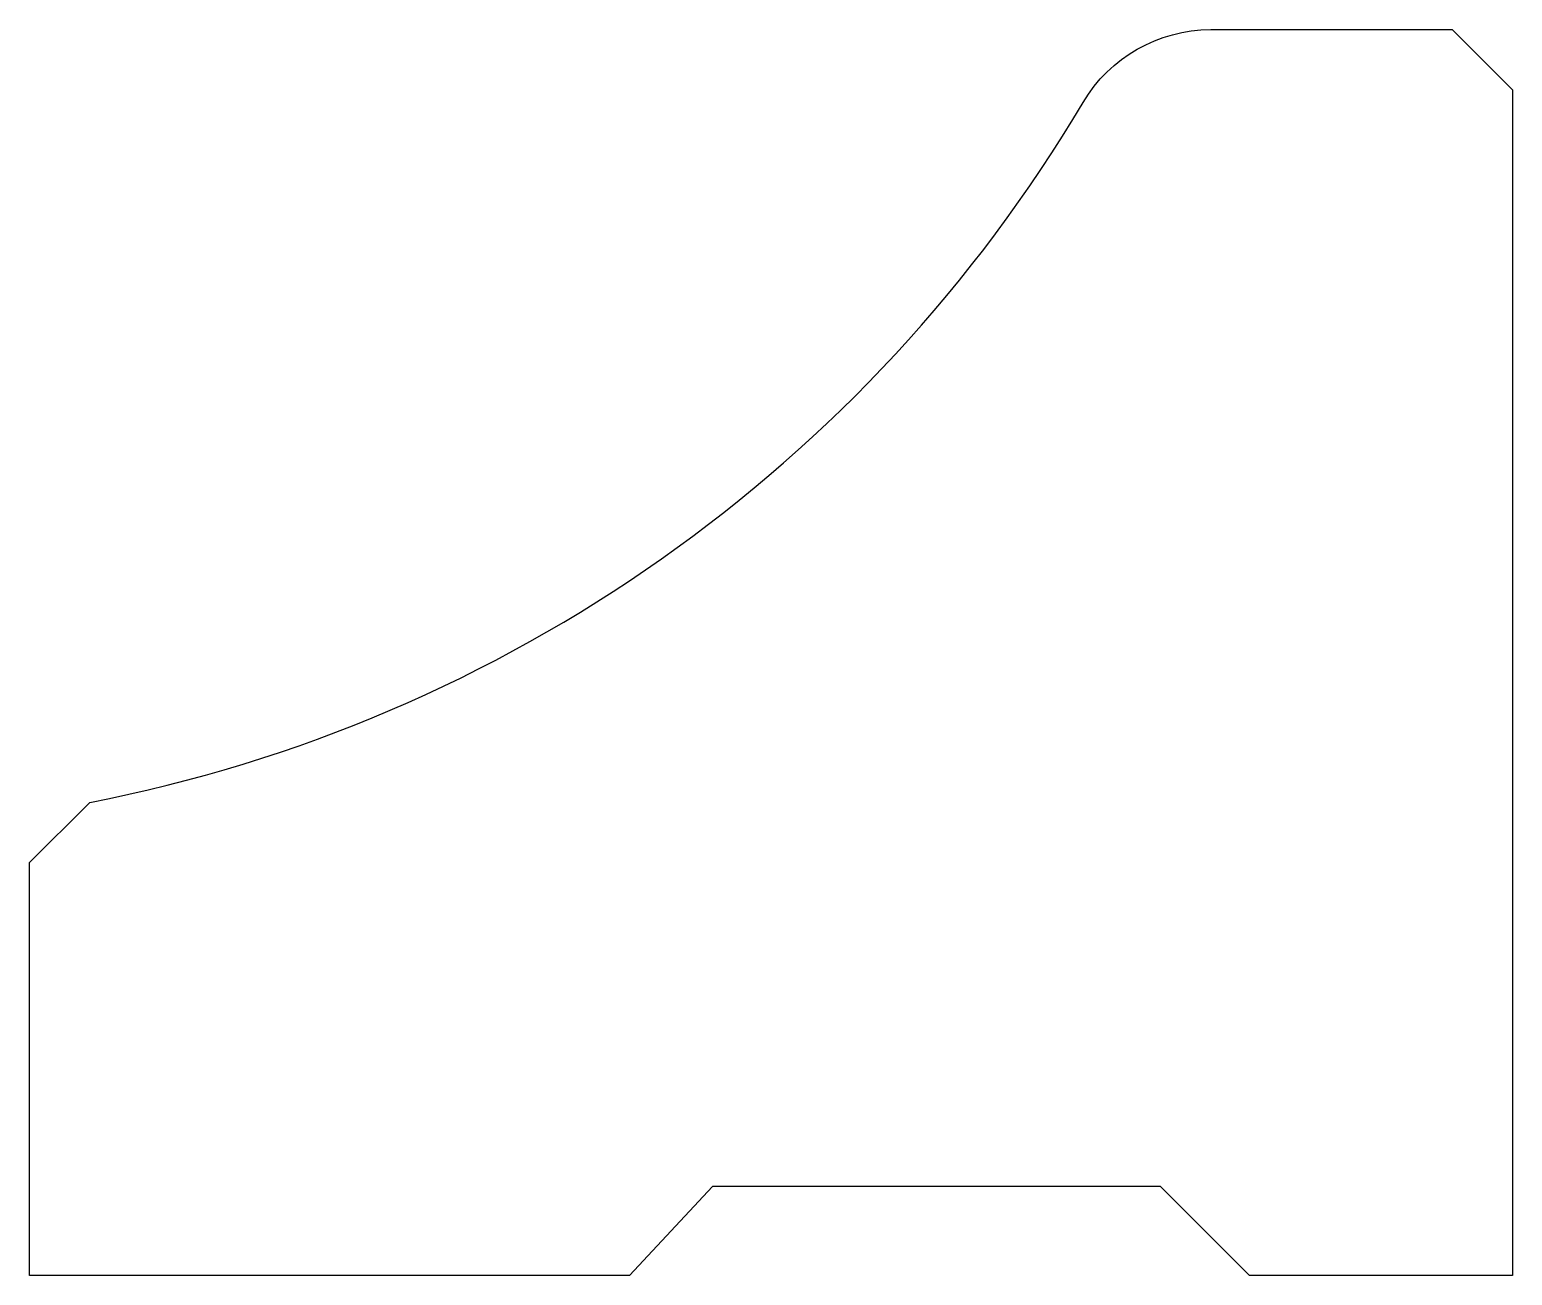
# Model space of a CAD drawing. Header units: metres. Extents: x 0 to 0.25, y 0 to 0.21.
import ezdxf

# ---------------------------------------------------------------- set-up
doc = ezdxf.new("R2010")
doc.units = ezdxf.units.M
doc.header["$LTSCALE"] = 0.2

msp = doc.modelspace()

# ---------------------------------------------------------------- linework, layer by layer
msp.add_lwpolyline([(0.25, 0.19986), (0.25, 0), (0.20569, 0), (0.19069, 0.015), (0.11511, 0.015), (0.10114, 0), (0, 0), (0, 0.06957), (0.00992, 0.07948), (0.01016, 0.07973, 0.214273), (0.17763, 0.19774, -0.264961), (0.19914, 0.21), (0.21373, 0.21), (0.23986, 0.21)], format="xyb", close=True)

doc.saveas('drawing.dxf')
